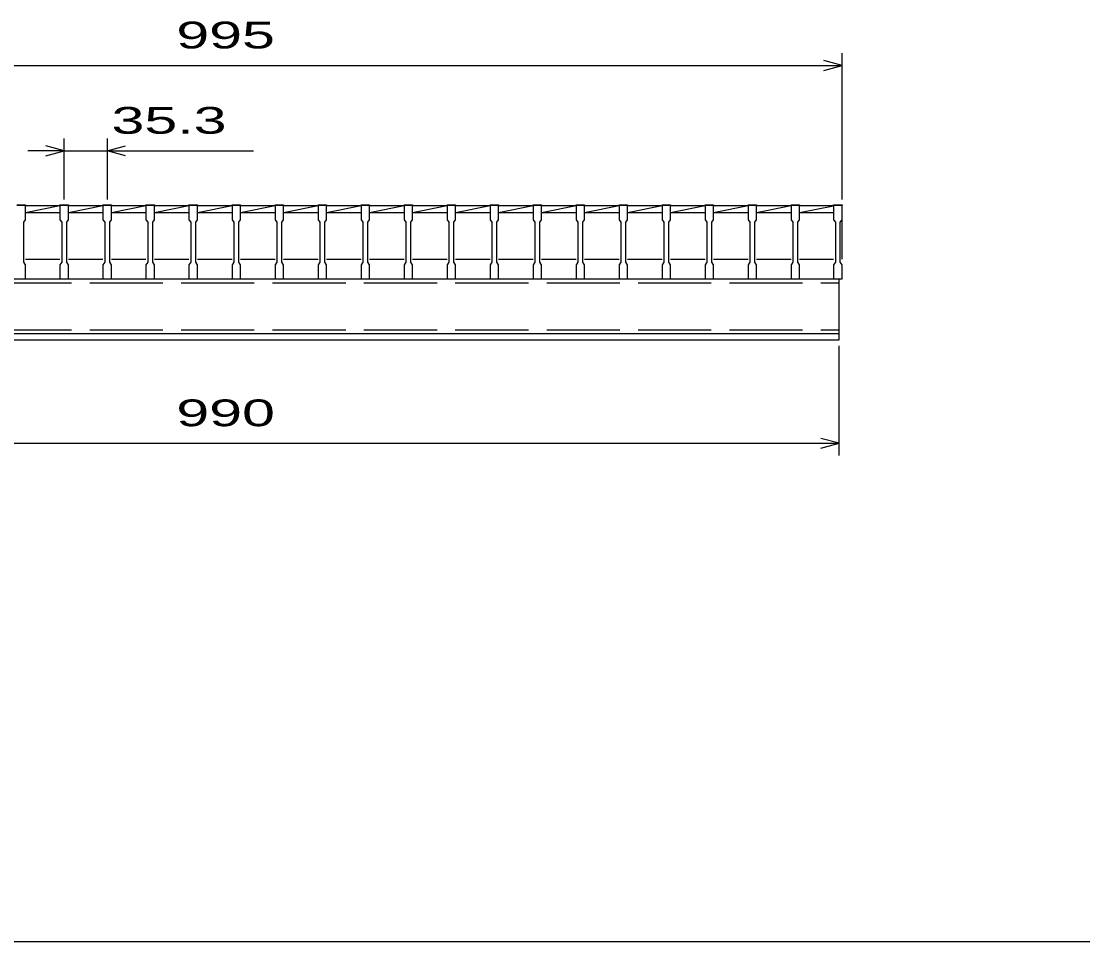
# Model space of a CAD drawing. Units: millimetres, scale not verified. Extents: x -1820 to 1731, y -1282 to 1054.
# Drawn here: x -1098 to -227, y -1146 to -391 of the extents above; entities that cross this region are included whole.
import ezdxf
from ezdxf.enums import TextEntityAlignment as Align

# ---------------------------------------------------------------- set-up
doc = ezdxf.new("R2010")
doc.units = ezdxf.units.MM
doc.header["$LTSCALE"] = 10
doc.linetypes.add('DASHED', pattern=[7.5, 6, -1.5])
for name, color, linetype, lineweight in [('0_2', 150, 'Continuous', 25), ('16', 3, 'Continuous', 25), ('22', 4, 'Continuous', 25)]:
    doc.layers.add(name, color=color, linetype=linetype, lineweight=lineweight)
doc.styles.add('ベクトル', font='')
doc.styles.get('ベクトル').set_extended_font_data('ベクトル')

msp = doc.modelspace()

# ---------------------------------------------------------------- linework, layer by layer
at = {"layer": '0_2'}
msp.add_line((1731, -1146.5), (-1729, -1146.5), dxfattribs=at)
at = {"layer": '16'}
for p, q in [((-1101.3, -541.8), (-1094.3, -541.8)), ((-1094.3, -542.5), (-1101.3, -542.5)), ((-1094.3, -541.8), (-1094.3, -542.5)), ((-1094.3, -554), (-1094.3, -542.5)), ((-1094.3, -542.5), (-1066, -542.5)), ((-1094.3, -548), (-1066, -542.5)), ((-1094.3, -548), (-1066, -548)), ((-1066, -542.5), (-1066, -541.8)), ((-1066, -541.8), (-1059, -541.8)), ((-1066, -542.5), (-1066, -554)), ((-1059, -542.5), (-1066, -542.5)), ((-1059, -541.8), (-1059, -542.5)), ((-1059, -554), (-1059, -542.5)), ((-1059, -542.5), (-1030.7, -542.5)), ((-1059, -548), (-1030.7, -542.5)), ((-1059, -548), (-1030.7, -548)), ((-1030.7, -542.5), (-1030.7, -541.8)), ((-1030.7, -541.8), (-1023.7, -541.8)), ((-1030.7, -542.5), (-1030.7, -554)), ((-1023.7, -542.5), (-1030.7, -542.5)), ((-1023.7, -541.8), (-1023.7, -542.5)), ((-1023.7, -554), (-1023.7, -542.5)), ((-1023.7, -542.5), (-995.4, -542.5)), ((-1023.7, -548), (-995.4, -542.5)), ((-1023.7, -548), (-995.4, -548)), ((-995.4, -542.5), (-995.4, -541.8)), ((-995.4, -541.8), (-988.4, -541.8)), ((-995.4, -542.5), (-995.4, -554)), ((-988.4, -542.5), (-995.4, -542.5)), ((-988.4, -541.8), (-988.4, -542.5)), ((-988.4, -554), (-988.4, -542.5)), ((-988.4, -542.5), (-960.1, -542.5)), ((-988.4, -548), (-960.1, -542.5)), ((-988.4, -548), (-960.1, -548)), ((-960.1, -542.5), (-960.1, -541.8)), ((-960.1, -541.8), (-953.1, -541.8)), ((-960.1, -542.5), (-960.1, -554)), ((-953.1, -542.5), (-960.1, -542.5)), ((-953.1, -541.8), (-953.1, -542.5)), ((-953.1, -554), (-953.1, -542.5)), ((-953.1, -542.5), (-924.8, -542.5)), ((-953.1, -548), (-924.8, -542.5)), ((-953.1, -548), (-924.8, -548)), ((-924.8, -542.5), (-924.8, -541.8)), ((-924.8, -541.8), (-917.8, -541.8)), ((-924.8, -542.5), (-924.8, -554)), ((-917.8, -542.5), (-924.8, -542.5)), ((-917.8, -541.8), (-917.8, -542.5)), ((-917.8, -554), (-917.8, -542.5)), ((-917.8, -542.5), (-889.5, -542.5)), ((-917.8, -548), (-889.5, -542.5)), ((-917.8, -548), (-889.5, -548)), ((-889.5, -542.5), (-889.5, -541.8)), ((-889.5, -541.8), (-882.5, -541.8)), ((-889.5, -542.5), (-889.5, -554)), ((-882.5, -542.5), (-889.5, -542.5)), ((-882.5, -541.8), (-882.5, -542.5)), ((-882.5, -554), (-882.5, -542.5)), ((-882.5, -542.5), (-854.2, -542.5)), ((-882.5, -548), (-854.2, -542.5)), ((-882.5, -548), (-854.2, -548)), ((-854.2, -542.5), (-854.2, -541.8)), ((-854.2, -541.8), (-847.2, -541.8)), ((-854.2, -542.5), (-854.2, -554)), ((-847.2, -542.5), (-854.2, -542.5)), ((-847.2, -541.8), (-847.2, -542.5)), ((-847.2, -554), (-847.2, -542.5)), ((-847.2, -542.5), (-818.9, -542.5)), ((-847.2, -548), (-818.9, -542.5)), ((-847.2, -548), (-818.9, -548)), ((-818.9, -542.5), (-818.9, -541.8)), ((-818.9, -541.8), (-811.9, -541.8)), ((-818.9, -542.5), (-818.9, -554)), ((-811.9, -542.5), (-818.9, -542.5)), ((-811.9, -541.8), (-811.9, -542.5)), ((-811.9, -554), (-811.9, -542.5)), ((-811.9, -542.5), (-783.6, -542.5)), ((-811.9, -548), (-783.6, -542.5)), ((-811.9, -548), (-783.6, -548)), ((-783.6, -542.5), (-783.6, -541.8)), ((-783.6, -541.8), (-776.6, -541.8)), ((-783.6, -542.5), (-783.6, -554)), ((-776.6, -542.5), (-783.6, -542.5)), ((-776.6, -541.8), (-776.6, -542.5)), ((-776.6, -554), (-776.6, -542.5)), ((-776.6, -542.5), (-748.3, -542.5)), ((-776.6, -548), (-748.3, -542.5)), ((-776.6, -548), (-748.3, -548)), ((-748.3, -542.5), (-748.3, -541.8)), ((-748.3, -541.8), (-741.3, -541.8)), ((-748.3, -542.5), (-748.3, -554)), ((-741.3, -542.5), (-748.3, -542.5)), ((-741.3, -541.8), (-741.3, -542.5)), ((-741.3, -554), (-741.3, -542.5)), ((-741.3, -542.5), (-713, -542.5)), ((-741.3, -548), (-713, -542.5)), ((-741.3, -548), (-713, -548)), ((-713, -542.5), (-713, -541.8)), ((-713, -541.8), (-706, -541.8)), ((-713, -542.5), (-713, -554)), ((-706, -542.5), (-713, -542.5)), ((-706, -541.8), (-706, -542.5)), ((-706, -554), (-706, -542.5)), ((-706, -542.5), (-677.7, -542.5)), ((-706, -548), (-677.7, -542.5)), ((-706, -548), (-677.7, -548)), ((-677.7, -542.5), (-677.7, -541.8)), ((-677.7, -541.8), (-670.7, -541.8)), ((-677.7, -542.5), (-677.7, -554)), ((-670.7, -542.5), (-677.7, -542.5)), ((-670.7, -541.8), (-670.7, -542.5)), ((-670.7, -554), (-670.7, -542.5)), ((-670.7, -542.5), (-642.4, -542.5)), ((-670.7, -548), (-642.4, -542.5)), ((-670.7, -548), (-642.4, -548)), ((-642.4, -542.5), (-642.4, -541.8)), ((-642.4, -541.8), (-635.4, -541.8)), ((-642.4, -542.5), (-642.4, -554)), ((-635.4, -542.5), (-642.4, -542.5)), ((-635.4, -541.8), (-635.4, -542.5)), ((-635.4, -554), (-635.4, -542.5)), ((-635.4, -542.5), (-607.1, -542.5)), ((-635.4, -548), (-607.1, -542.5)), ((-635.4, -548), (-607.1, -548)), ((-607.1, -542.5), (-607.1, -541.8)), ((-607.1, -541.8), (-600.1, -541.8)), ((-607.1, -542.5), (-607.1, -554)), ((-600.1, -542.5), (-607.1, -542.5)), ((-600.1, -541.8), (-600.1, -542.5)), ((-600.1, -554), (-600.1, -542.5)), ((-600.1, -542.5), (-571.8, -542.5)), ((-600.1, -548), (-571.8, -542.5)), ((-600.1, -548), (-571.8, -548)), ((-571.8, -542.5), (-571.8, -541.8)), ((-571.8, -541.8), (-564.8, -541.8)), ((-571.8, -542.5), (-571.8, -554)), ((-564.8, -542.5), (-571.8, -542.5)), ((-564.8, -541.8), (-564.8, -542.5)), ((-564.8, -554), (-564.8, -542.5)), ((-564.8, -542.5), (-536.5, -542.5)), ((-564.8, -548), (-536.5, -542.5)), ((-564.8, -548), (-536.5, -548)), ((-536.5, -542.5), (-536.5, -541.8)), ((-536.5, -541.8), (-529.5, -541.8)), ((-536.5, -542.5), (-536.5, -554)), ((-529.5, -542.5), (-536.5, -542.5)), ((-529.5, -541.8), (-529.5, -542.5)), ((-529.5, -554), (-529.5, -542.5)), ((-529.5, -542.5), (-501.2, -542.5)), ((-529.5, -548), (-501.2, -542.5)), ((-529.5, -548), (-501.2, -548)), ((-501.2, -542.5), (-501.2, -541.8)), ((-501.2, -541.8), (-494.2, -541.8)), ((-501.2, -542.5), (-501.2, -554)), ((-494.2, -542.5), (-501.2, -542.5)), ((-494.2, -541.8), (-494.2, -542.5)), ((-494.2, -554), (-494.2, -542.5)), ((-494.2, -542.5), (-465.9, -542.5)), ((-494.2, -548), (-465.9, -542.5)), ((-494.2, -548), (-465.9, -548)), ((-465.9, -542.5), (-465.9, -541.8)), ((-465.9, -541.8), (-458.9, -541.8)), ((-465.9, -542.5), (-465.9, -554)), ((-458.9, -542.5), (-465.9, -542.5)), ((-458.9, -541.8), (-458.9, -542.5)), ((-458.9, -554), (-458.9, -542.5)), ((-458.9, -542.5), (-431, -542.5)), ((-458.9, -548), (-431, -542.58)), ((-458.9, -548), (-431, -548)), ((-431, -542.5), (-431, -541.8)), ((-431, -541.8), (-424, -541.8)), ((-431, -542.5), (-431, -554)), ((-424, -542.5), (-431, -542.5)), ((-424, -541.8), (-424, -542.5)), ((-424, -554), (-424, -542.5)), ((-424, -586.5), (-424, -542.5)), ((-1095.8, -556), (-1094.3, -554)), ((-1095.8, -589), (-1095.8, -556)), ((-1066, -554), (-1064.5, -556)), ((-1064.5, -556), (-1064.5, -589)), ((-1060.5, -556), (-1059, -554)), ((-1060.5, -589), (-1060.5, -556)), ((-1030.7, -554), (-1029.2, -556)), ((-1029.2, -556), (-1029.2, -589)), ((-1025.2, -556), (-1023.7, -554)), ((-1025.2, -589), (-1025.2, -556)), ((-995.4, -554), (-993.9, -556)), ((-993.9, -556), (-993.9, -589)), ((-989.9, -556), (-988.4, -554)), ((-989.9, -589), (-989.9, -556)), ((-960.1, -554), (-958.6, -556)), ((-958.6, -556), (-958.6, -589)), ((-954.6, -556), (-953.1, -554)), ((-954.6, -589), (-954.6, -556)), ((-924.8, -554), (-923.3, -556)), ((-923.3, -556), (-923.3, -589)), ((-919.3, -556), (-917.8, -554)), ((-919.3, -589), (-919.3, -556)), ((-889.5, -554), (-888, -556)), ((-888, -556), (-888, -589)), ((-884, -556), (-882.5, -554)), ((-884, -589), (-884, -556)), ((-854.2, -554), (-852.7, -556)), ((-852.7, -556), (-852.7, -589)), ((-848.7, -556), (-847.2, -554)), ((-848.7, -589), (-848.7, -556)), ((-818.9, -554), (-817.4, -556)), ((-817.4, -556), (-817.4, -589)), ((-813.4, -556), (-811.9, -554)), ((-813.4, -589), (-813.4, -556)), ((-783.6, -554), (-782.1, -556)), ((-782.1, -556), (-782.1, -589)), ((-778.1, -556), (-776.6, -554)), ((-778.1, -589), (-778.1, -556)), ((-748.3, -554), (-746.8, -556)), ((-746.8, -556), (-746.8, -589)), ((-742.8, -556), (-741.3, -554)), ((-742.8, -589), (-742.8, -556)), ((-713, -554), (-711.5, -556)), ((-711.5, -556), (-711.5, -589)), ((-707.5, -556), (-706, -554)), ((-707.5, -589), (-707.5, -556)), ((-677.7, -554), (-676.2, -556)), ((-676.2, -556), (-676.2, -589)), ((-672.2, -556), (-670.7, -554)), ((-672.2, -589), (-672.2, -556)), ((-642.4, -554), (-640.9, -556)), ((-640.9, -556), (-640.9, -589)), ((-636.9, -556), (-635.4, -554)), ((-636.9, -589), (-636.9, -556)), ((-607.1, -554), (-605.6, -556)), ((-605.6, -556), (-605.6, -589)), ((-601.6, -556), (-600.1, -554)), ((-601.6, -589), (-601.6, -556)), ((-571.8, -554), (-570.3, -556)), ((-570.3, -556), (-570.3, -589)), ((-566.3, -556), (-564.8, -554)), ((-566.3, -589), (-566.3, -556)), ((-536.5, -554), (-535, -556)), ((-535, -556), (-535, -589)), ((-531, -556), (-529.5, -554)), ((-531, -589), (-531, -556)), ((-501.2, -554), (-499.7, -556)), ((-499.7, -556), (-499.7, -589)), ((-495.7, -556), (-494.2, -554)), ((-495.7, -589), (-495.7, -556)), ((-465.9, -554), (-464.4, -556)), ((-464.4, -556), (-464.4, -589)), ((-460.4, -556), (-458.9, -554)), ((-460.4, -589), (-460.4, -556)), ((-431, -554), (-429.5, -556)), ((-429.5, -556), (-429.5, -589)), ((-425.5, -556), (-424, -554)), ((-425.5, -589), (-425.5, -556)), ((-1094.3, -591), (-1095.8, -589)), ((-1094.3, -586.5), (-1066, -586.5)), ((-1094.3, -602.5), (-1094.3, -591)), ((-1064.5, -589), (-1066, -591)), ((-1066, -591), (-1066, -602.5)), ((-1059, -591), (-1060.5, -589)), ((-1059, -586.5), (-1030.7, -586.5)), ((-1059, -602.5), (-1059, -591)), ((-1029.2, -589), (-1030.7, -591)), ((-1030.7, -591), (-1030.7, -602.5)), ((-1023.7, -591), (-1025.2, -589)), ((-1023.7, -586.5), (-995.4, -586.5)), ((-1023.7, -602.5), (-1023.7, -591)), ((-993.9, -589), (-995.4, -591)), ((-995.4, -591), (-995.4, -602.5)), ((-988.4, -591), (-989.9, -589)), ((-988.4, -586.5), (-960.1, -586.5)), ((-988.4, -602.5), (-988.4, -591)), ((-958.6, -589), (-960.1, -591)), ((-960.1, -591), (-960.1, -602.5)), ((-953.1, -591), (-954.6, -589)), ((-953.1, -586.5), (-924.8, -586.5)), ((-953.1, -602.5), (-953.1, -591)), ((-923.3, -589), (-924.8, -591)), ((-924.8, -591), (-924.8, -602.5)), ((-917.8, -591), (-919.3, -589)), ((-917.8, -586.5), (-889.5, -586.5)), ((-917.8, -602.5), (-917.8, -591)), ((-888, -589), (-889.5, -591)), ((-889.5, -591), (-889.5, -602.5)), ((-882.5, -591), (-884, -589)), ((-882.5, -586.5), (-854.2, -586.5)), ((-882.5, -602.5), (-882.5, -591)), ((-852.7, -589), (-854.2, -591)), ((-854.2, -591), (-854.2, -602.5)), ((-847.2, -591), (-848.7, -589)), ((-847.2, -586.5), (-818.9, -586.5)), ((-847.2, -602.5), (-847.2, -591)), ((-817.4, -589), (-818.9, -591)), ((-818.9, -591), (-818.9, -602.5)), ((-811.9, -591), (-813.4, -589)), ((-811.9, -586.5), (-783.6, -586.5)), ((-811.9, -602.5), (-811.9, -591)), ((-782.1, -589), (-783.6, -591)), ((-783.6, -591), (-783.6, -602.5)), ((-776.6, -591), (-778.1, -589)), ((-776.6, -586.5), (-748.3, -586.5)), ((-776.6, -602.5), (-776.6, -591)), ((-746.8, -589), (-748.3, -591)), ((-748.3, -591), (-748.3, -602.5)), ((-741.3, -591), (-742.8, -589)), ((-741.3, -586.5), (-713, -586.5)), ((-741.3, -602.5), (-741.3, -591)), ((-711.5, -589), (-713, -591)), ((-713, -591), (-713, -602.5)), ((-706, -591), (-707.5, -589)), ((-706, -586.5), (-677.7, -586.5)), ((-706, -602.5), (-706, -591)), ((-676.2, -589), (-677.7, -591)), ((-677.7, -591), (-677.7, -602.5)), ((-670.7, -591), (-672.2, -589)), ((-670.7, -586.5), (-642.4, -586.5)), ((-670.7, -602.5), (-670.7, -591)), ((-640.9, -589), (-642.4, -591)), ((-642.4, -591), (-642.4, -602.5)), ((-635.4, -591), (-636.9, -589)), ((-635.4, -586.5), (-607.1, -586.5)), ((-635.4, -602.5), (-635.4, -591)), ((-605.6, -589), (-607.1, -591)), ((-607.1, -591), (-607.1, -602.5)), ((-600.1, -591), (-601.6, -589)), ((-600.1, -586.5), (-571.8, -586.5)), ((-600.1, -602.5), (-600.1, -591)), ((-570.3, -589), (-571.8, -591)), ((-571.8, -591), (-571.8, -602.5)), ((-564.8, -591), (-566.3, -589)), ((-564.8, -586.5), (-536.5, -586.5)), ((-564.8, -602.5), (-564.8, -591)), ((-535, -589), (-536.5, -591)), ((-536.5, -591), (-536.5, -602.5)), ((-529.5, -591), (-531, -589)), ((-529.5, -586.5), (-501.2, -586.5)), ((-529.5, -602.5), (-529.5, -591)), ((-499.7, -589), (-501.2, -591)), ((-501.2, -591), (-501.2, -602.5)), ((-494.2, -591), (-495.7, -589)), ((-494.2, -586.5), (-465.9, -586.5)), ((-494.2, -602.5), (-494.2, -591)), ((-464.4, -589), (-465.9, -591)), ((-465.9, -591), (-465.9, -602.5)), ((-458.9, -591), (-460.4, -589)), ((-458.9, -586.5), (-431, -586.5)), ((-458.9, -602.5), (-458.9, -591)), ((-429.5, -589), (-431, -591)), ((-431, -591), (-431, -602.5)), ((-424, -591), (-425.5, -589)), ((-424, -602.5), (-424, -591)), ((-1416.5, -602.5), (-426.5, -602.5)), ((-1101.3, -602.5), (-1094.3, -602.5)), ((-1066, -602.5), (-1059, -602.5)), ((-1030.7, -602.5), (-1023.7, -602.5)), ((-995.4, -602.5), (-988.4, -602.5)), ((-960.1, -602.5), (-953.1, -602.5)), ((-924.8, -602.5), (-917.8, -602.5)), ((-889.5, -602.5), (-882.5, -602.5)), ((-854.2, -602.5), (-847.2, -602.5)), ((-818.9, -602.5), (-811.9, -602.5)), ((-783.6, -602.5), (-776.6, -602.5)), ((-748.3, -602.5), (-741.3, -602.5)), ((-713, -602.5), (-706, -602.5)), ((-677.7, -602.5), (-670.7, -602.5)), ((-642.4, -602.5), (-635.4, -602.5)), ((-607.1, -602.5), (-600.1, -602.5)), ((-571.8, -602.5), (-564.8, -602.5)), ((-536.5, -602.5), (-529.5, -602.5)), ((-501.2, -602.5), (-494.2, -602.5)), ((-465.9, -602.5), (-458.9, -602.5)), ((-431, -602.5), (-424, -602.5)), ((-426.5, -647.5), (-426.5, -602.5)), ((-1416.5, -647.5), (-426.5, -647.5)), ((-1416.5, -647.5), (-426.5, -647.5)), ((-1416.5, -652.5), (-426.5, -652.5)), ((-426.5, -652.5), (-426.5, -647.5))]:
    msp.add_line(p, q, dxfattribs=at)
at = {"layer": '16', "linetype": 'DASHED'}
for p, q in [((-1416.5, -605.7), (-426.5, -605.7)), ((-1416.5, -644.3), (-426.5, -644.3))]:
    msp.add_line(p, q, dxfattribs=at)
at = {"layer": '22'}
for p, q in [((-424, -537.5), (-424, -417.5)), ((-424, -427.5), (-439, -423.5)), ((-1419, -427.5), (-424, -427.5)), ((-439, -431.5), (-424, -427.5)), ((-1062.5, -537.5), (-1062.5, -487.5)), ((-1027.2, -487.5), (-1027.2, -537.5)), ((-1062.5, -497.5), (-1077.5, -493.5)), ((-1027.2, -497.5), (-1012.2, -493.5)), ((-1062.5, -497.5), (-1092.5, -497.5)), ((-1077.5, -501.5), (-1062.5, -497.5)), ((-1062.5, -497.5), (-1027.2, -497.5)), ((-1012.2, -501.5), (-1027.2, -497.5)), ((-1027.2, -497.5), (-907.2, -497.5)), ((-426.5, -747.5), (-426.5, -657.5)), ((-1416.5, -737.5), (-426.5, -737.5)), ((-426.5, -737.5), (-441.5, -733.5)), ((-441.5, -741.5), (-426.5, -737.5))]:
    msp.add_line(p, q, dxfattribs=at)

# ---------------------------------------------------------------- texts
at = {"layer": '22', "color": 2, "style": 'ベクトル', "width": 1.65}
for s, p in [(' 995 ', (-984, -402.5)), (' 35.3 ', (-1037.2, -472.5)), (' 990 ', (-984, -712.5))]:
    msp.add_text(s, height=21.99, dxfattribs=at).set_placement(p, align=Align.MIDDLE_LEFT)

doc.saveas('drawing.dxf')
